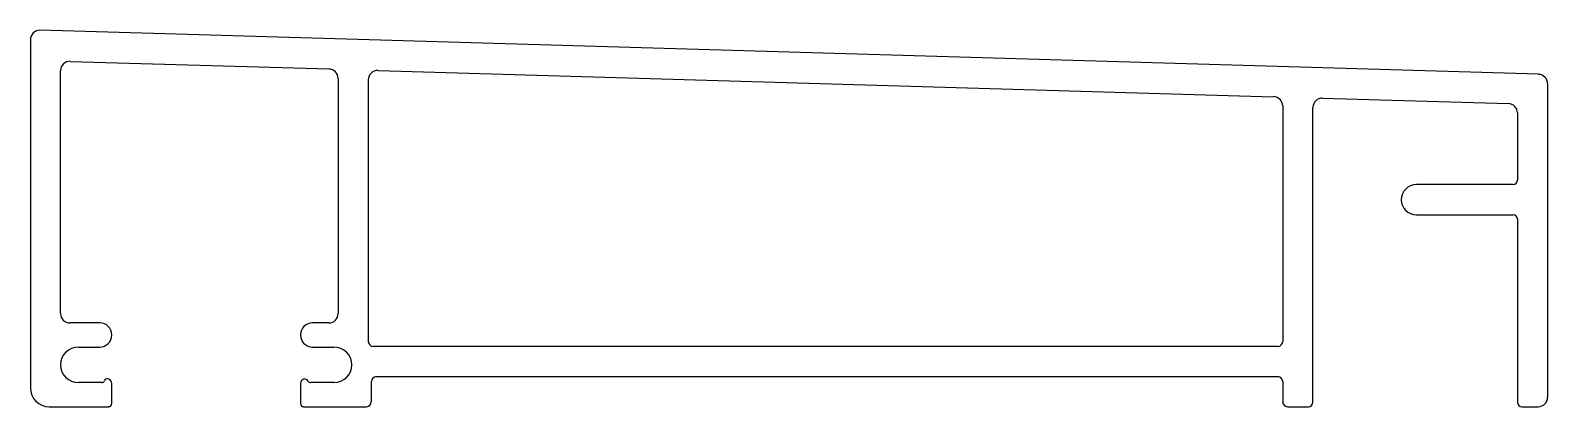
# Model space of a CAD drawing. Extents: x -57 to 71, y 17 to 48.
import ezdxf

# ---------------------------------------------------------------- set-up
doc = ezdxf.new("R2010")
doc.units = 0
doc.layers.get('0').update_dxf_attribs({"linetype": 'CONTINUOUS'})

msp = doc.modelspace()

# ---------------------------------------------------------------- linework, layer by layer
for p, q in [((-56.88, 47.71), (-56.88, 18.36)), ((70.06, 44.79), (-56.07, 48.5)), ((-54.34, 24.62), (-54.34, 45.1)), ((-53.53, 45.88), (-31.74, 45.24)), ((-27.62, 45.12), (47.76, 42.9)), ((-30.97, 44.45), (-30.97, 24.62)), ((-28.43, 33.3), (-28.43, 44.33)), ((70.83, 17.56), (70.83, 44)), ((51.88, 42.78), (67.52, 42.32)), ((48.53, 42.12), (48.53, 22.26)), ((51.07, 17.15), (51.07, 42)), ((68.29, 41.54), (68.29, 35.87)), ((67.91, 35.49), (59.78, 35.49)), ((-28.43, 22.26), (-28.43, 33.3)), ((59.78, 32.95), (67.91, 32.95)), ((68.29, 32.57), (68.29, 17.15)), ((-51.04, 23.83), (-53.55, 23.83)), ((-31.76, 23.83), (-33.13, 23.83)), ((-52.84, 21.8), (-51.04, 21.8)), ((-33.13, 21.8), (-31.33, 21.8)), ((48.12, 21.85), (-28.03, 21.85)), ((-27.77, 19.31), (48.12, 19.31)), ((-50.87, 18.8), (-52.84, 18.8)), ((-50.02, 17.03), (-50.02, 18.74)), ((-34.15, 18.74), (-34.15, 17.03)), ((-33.52, 18.93), (-33.54, 18.96)), ((-31.33, 18.8), (-33.3, 18.8)), ((-28.18, 17.18), (-28.18, 18.9)), ((48.53, 18.9), (48.53, 17.18)), ((-55.29, 16.77), (-50.28, 16.77)), ((-33.89, 16.77), (-28.59, 16.77)), ((48.93, 16.77), (49.48, 16.77)), ((49.48, 16.77), (50.69, 16.77)), ((68.67, 16.77), (70.04, 16.77))]:
    msp.add_line(p, q)
for centre, radius, start, end in [((-56.09, 47.71), 0.787, 88.3154, 180), ((-53.55, 45.1), 0.787, 88.3154, 180), ((-31.76, 44.45), 0.787, 360, 88.3154), ((-27.65, 44.33), 0.787, 88.3154, 180), ((70.04, 44), 0.787, 360, 88.3154), ((47.74, 42.12), 0.787, 0, 88.3154), ((51.86, 42), 0.787, 88.3154, 180), ((67.5, 41.54), 0.787, 0, 88.3154), ((67.91, 35.87), 0.381, 270, 0), ((59.78, 34.22), 1.27, 90, 270), ((67.91, 32.57), 0.381, 0, 90), ((-53.55, 24.62), 0.787, 180, 270), ((-31.76, 24.62), 0.787, 270, 360), ((-51.04, 22.82), 1.02, 0, 90), ((-33.13, 22.82), 1.02, 90, 180), ((-52.84, 20.3), 1.5, 90, 180), ((-51.04, 22.82), 1.02, 270, 0), ((-33.13, 22.82), 1.02, 180, 270), ((-31.33, 20.3), 1.5, 360, 90), ((-28.03, 22.26), 0.406, 180, 270), ((48.12, 22.26), 0.406, 270, 360), ((-52.84, 20.3), 1.5, 180, 270), ((-31.33, 20.3), 1.5, 270, 360), ((-27.77, 18.9), 0.406, 90, 180), ((48.12, 18.9), 0.406, 360, 90), ((-55.29, 18.36), 1.59, 180, 270), ((-50.87, 19.06), 0.254, 270, 333.8872), ((-50.38, 18.82), 0.3, 18.0037, 154.1378), ((-50.28, 18.74), 0.254, 0, 42.6608), ((-33.89, 18.74), 0.254, 137.3392, 180), ((-33.8, 18.81), 0.3, 30, 161.6461), ((-33.3, 19.06), 0.254, 210, 270), ((-50.28, 17.03), 0.254, 270, 0), ((-33.89, 17.03), 0.254, 180, 270), ((-28.59, 17.18), 0.406, 270, 0), ((48.93, 17.18), 0.406, 180, 270), ((50.69, 17.15), 0.381, 270, 360), ((68.67, 17.15), 0.381, 180, 270), ((70.04, 17.56), 0.787, 270, 360)]:
    msp.add_arc(centre, radius, start, end)

doc.saveas('drawing.dxf')
